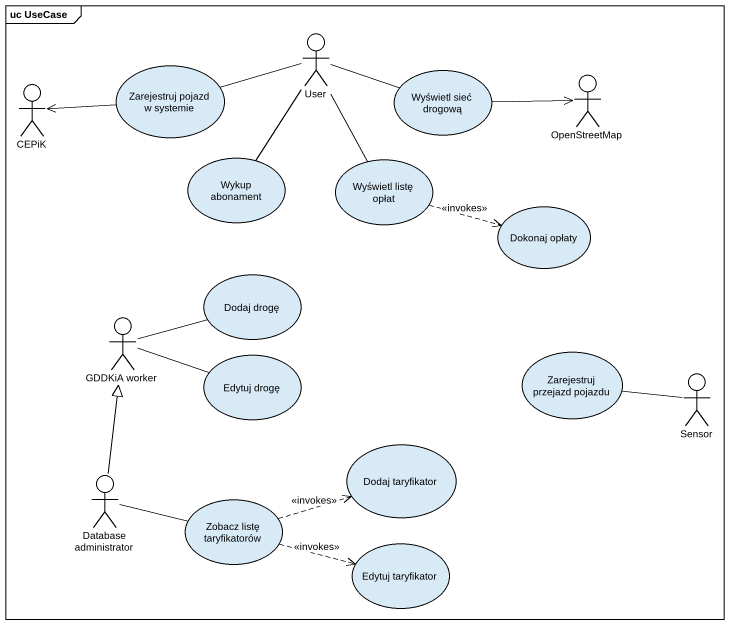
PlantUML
@startuml
mainframe uc UseCase
actor User
actor CEPiK
usecase "Zarejestruj pojazd w systemie" as Zarejestruj_pojazd_w
usecase "Wyświetl sieć drogową" as Wyświetl_sieć_drogową
actor OpenStreetMap
usecase "Wykup abonament" as Wykup_abonament
usecase "Wyświetl listę opłat" as Wyświetl_listę_opłat
usecase "Dokonaj opłaty" as Dokonaj_opłaty
usecase "Dodaj drogę" as Dodaj_drogę
actor "GDDKiA worker" as GDDKiA_worker
usecase "Edytuj drogę" as Edytuj_drogę
usecase "Zarejestruj przejazd pojazdu" as Zarejestruj_przejazd_pojazdu
actor Sensor
usecase "Dodaj taryfikator" as Dodaj_taryfikator
actor "Database administrator" as Database_administrator
usecase "Zobacz listę taryfikatorów" as Zobacz_listę_taryfikatorów
usecase "Edytuj taryfikator" as Edytuj_taryfikator
User -left- Zarejestruj_pojazd_w
User -right- Wyświetl_sieć_drogową
User -- Wykup_abonament
User -- Wyświetl_listę_opłat
Zarejestruj_pojazd_w -left-> CEPiK
OpenStreetMap <-left- Wyświetl_sieć_drogową
Wyświetl_listę_opłat .right.> Dokonaj_opłaty : <<invokes>>
GDDKiA_worker -right- Dodaj_drogę
GDDKiA_worker -right- Edytuj_drogę
Sensor -left- Zarejestruj_przejazd_pojazdu
Database_administrator -up-|> GDDKiA_worker
Database_administrator -right- Zobacz_listę_taryfikatorów
Zobacz_listę_taryfikatorów .right.> Dodaj_taryfikator : <<invokes>>
Zobacz_listę_taryfikatorów .right.> Edytuj_taryfikator : <<invokes>>
@enduml
